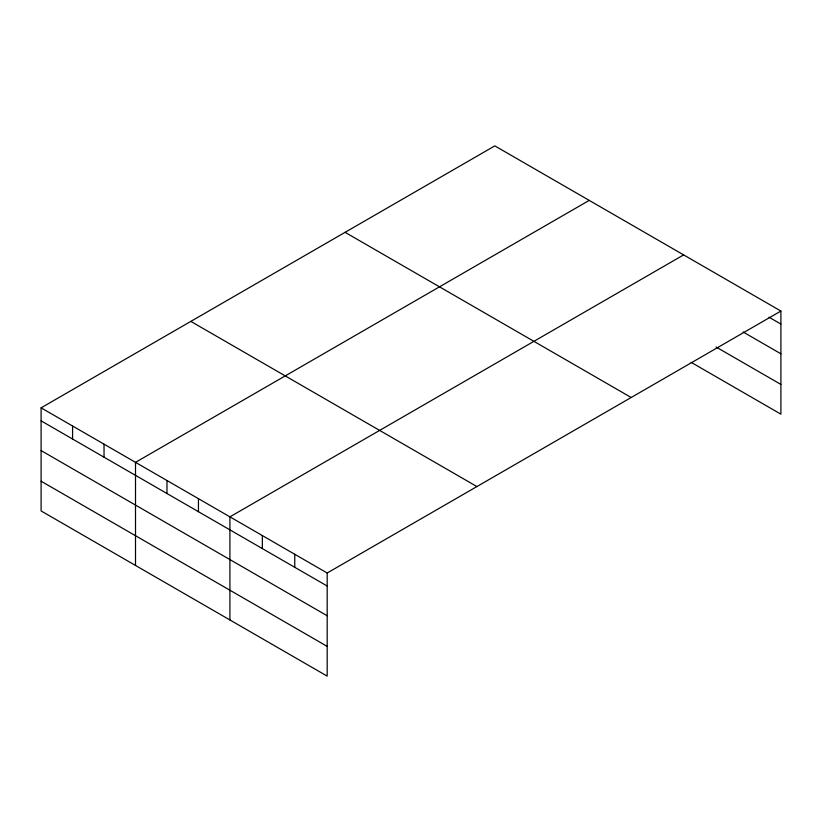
<?xml version="1.0" encoding="UTF-8"?>
<svg xmlns="http://www.w3.org/2000/svg" width="822" height="822" viewBox="0 0 822 822"><rect width="100%" height="100%" fill="white"/><g stroke="black" fill="none" stroke-linecap="round" stroke-linejoin="round"><path stroke-width="1.23" d="M41.1 407.835L327.187 573.006L327.187 676.116L41.1 510.945L41.1 407.835L494.813 145.884L780.9 311.055L780.9 414.165L691.199 362.368M589.22 200.393L135.507 462.344L135.507 565.444M683.627 254.902L229.913 516.853L229.913 619.952M327.187 573.006L780.9 311.055M769.012 317.21L780.9 324.074M743.078 331.965L780.9 353.799M716.054 346.997L780.9 384.429M345.086 232.328L631.173 397.499M190.827 321.392L476.914 486.562M41.1 420.854L327.187 586.024M41.1 450.579L327.187 615.75M41.1 481.209L327.187 646.38M294.759 554.285L294.759 567.303M262.341 535.574L262.341 548.582M198.451 498.687L198.451 511.695M166.979 480.51L166.979 493.529M104.034 444.178L104.034 457.186M72.572 426.012L72.572 439.02"/></g></svg>
